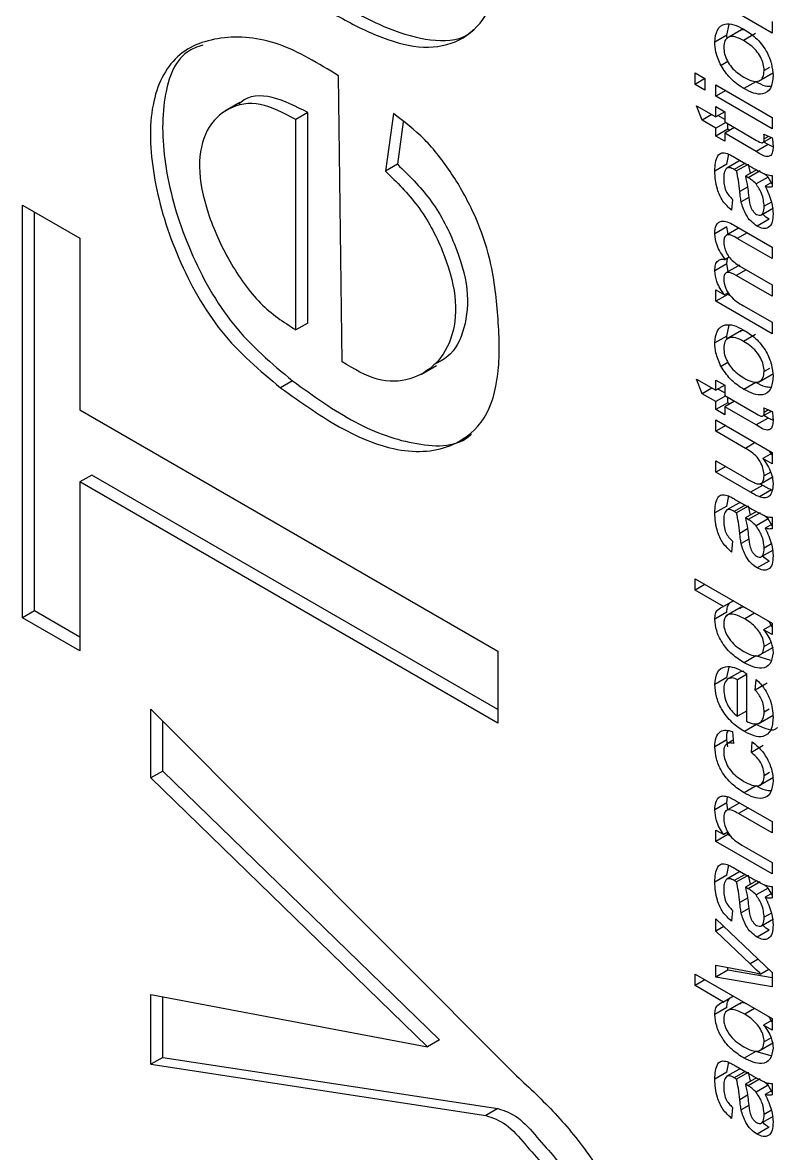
# Model space of a CAD drawing. Extents: x 75 to 2075, y 25 to 1460.
# Drawn here: x 1427.11 to 1456.37, y 919.7 to 963.53 of the extents above; entities that cross this region are included whole.
import ezdxf

# ---------------------------------------------------------------- set-up
doc = ezdxf.new("R2010")
doc.units = 0
doc.header["$LTSCALE"] = 5
doc.linetypes.add('SLD-KATı', pattern=[0])
doc.layers.get('0').update_dxf_attribs({"linetype": 'CONTINUOUS'})

msp = doc.modelspace()

# ---------------------------------------------------------------- linework, layer by layer
at = {"color": 7, "linetype": 'SLD-KATı'}
for p, q in [((1456.167, 963.129), (1453.987, 964.388)), ((1456.167, 963.571), (1456.167, 963.129)), ((1454.982, 963.254), (1454.401, 962.919)), ((1454.413, 963.045), (1454.501, 963.464)), ((1455.529, 963.106), (1455.064, 962.838)), ((1454.413, 963.045), (1453.948, 962.777)), ((1454.428, 962.91), (1454.413, 963.045)), ((1454.454, 962.021), (1454.188, 961.868)), ((1456.063, 961.789), (1455.861, 961.673)), ((1439.497, 950.379), (1439.361, 961.473)), ((1453.183, 961.583), (1453.566, 961.362)), ((1453.183, 961.141), (1453.183, 961.583)), ((1453.566, 961.362), (1453.183, 961.141)), ((1453.566, 961.362), (1453.566, 960.92)), ((1455.637, 961.259), (1456.218, 961.595)), ((1453.566, 960.92), (1453.183, 961.141)), ((1453.987, 961.119), (1456.167, 959.86)), ((1453.987, 960.677), (1453.987, 961.119)), ((1454.369, 960.898), (1453.987, 960.677)), ((1455.541, 961.244), (1455.077, 960.976)), ((1435.537, 960.431), (1434.956, 960.095)), ((1456.167, 959.419), (1453.987, 960.677)), ((1438.171, 960.046), (1437.706, 959.778)), ((1438.171, 951.888), (1438.171, 960.046)), ((1441.486, 960.006), (1441.181, 957.772)), ((1453.238, 960.314), (1453.987, 959.882)), ((1453.456, 959.747), (1453.238, 960.314)), ((1453.987, 960.28), (1454.331, 960.081)), ((1453.987, 959.882), (1453.987, 960.28)), ((1454.331, 960.081), (1453.987, 959.882)), ((1454.331, 960.081), (1454.331, 959.684)), ((1437.706, 951.619), (1437.706, 959.778)), ((1441.87, 959.686), (1441.646, 958.04)), ((1453.838, 959.968), (1453.456, 959.747)), ((1453.987, 959.441), (1453.456, 959.747)), ((1454.369, 959.661), (1453.987, 959.441)), ((1454.331, 959.778), (1454.069, 959.93)), ((1454.331, 959.684), (1455.568, 958.969)), ((1454.451, 959.4), (1454.451, 959.614)), ((1456.167, 959.86), (1456.167, 959.419)), ((1453.987, 959.131), (1453.987, 959.441)), ((1454.451, 959.4), (1453.987, 959.131)), ((1454.331, 958.933), (1453.987, 959.131)), ((1454.713, 959.463), (1454.331, 959.242)), ((1454.331, 959.242), (1454.331, 958.933)), ((1455.554, 958.536), (1454.331, 959.242)), ((1454.528, 959.355), (1454.451, 959.4)), ((1455.851, 959.203), (1456.172, 959.062)), ((1456.033, 959.124), (1455.861, 959.025)), ((1456.019, 958.804), (1455.554, 958.536)), ((1455.815, 958.886), (1456.143, 959.075)), ((1456.019, 958.804), (1455.846, 958.904)), ((1456.192, 958.724), (1456.019, 958.804)), ((1454.413, 958.045), (1454.49, 958.437)), ((1454.753, 958.291), (1455.22, 958.022)), ((1441.646, 958.04), (1441.181, 957.772)), ((1454.413, 958.045), (1453.948, 957.777)), ((1454.873, 958.159), (1454.408, 957.891)), ((1455.122, 958.079), (1454.701, 957.836)), ((1455.213, 958.026), (1454.79, 957.782)), ((1454.958, 958.173), (1454.873, 958.159)), ((1455.559, 957.831), (1455.134, 957.585)), ((1455.325, 957.695), (1455.255, 958.05)), ((1455.245, 957.519), (1455.134, 957.585)), ((1455.71, 957.787), (1455.245, 957.519)), ((1456.012, 957.547), (1455.548, 957.279)), ((1456.012, 957.547), (1455.866, 957.681)), ((1456.167, 957.277), (1456.012, 957.547)), ((1456.167, 957.608), (1456.167, 957.166)), ((1456.167, 957.343), (1455.899, 957.188)), ((1454.637, 956.68), (1454.599, 956.26)), ((1455.268, 956.759), (1454.97, 956.587)), ((1456.144, 956.576), (1455.861, 956.412)), ((1427.114, 956.463), (1429.337, 955.179)), ((1427.114, 940.46), (1427.114, 956.463)), ((1427.578, 940.729), (1427.578, 956.194)), ((1455.752, 956.082), (1456.217, 956.35)), ((1454.413, 955.616), (1453.948, 955.348)), ((1454.468, 955.333), (1454.413, 955.616)), ((1454.678, 955.69), (1456.167, 954.83)), ((1456.054, 955.913), (1455.589, 955.644)), ((1429.337, 955.179), (1429.337, 948.523)), ((1454.862, 955.561), (1454.397, 955.293)), ((1456.167, 954.389), (1454.819, 955.167)), ((1456.167, 954.83), (1456.167, 954.389)), ((1454.51, 954.442), (1454.353, 954.351)), ((1454.413, 954.183), (1454.44, 954.401)), ((1454.413, 954.183), (1453.948, 953.915)), ((1454.844, 954.098), (1454.379, 953.83)), ((1454.47, 953.882), (1454.413, 954.183)), ((1454.923, 954.091), (1456.167, 953.373)), ((1456.167, 952.931), (1454.776, 953.734)), ((1453.987, 953.174), (1454.327, 952.978)), ((1453.987, 952.732), (1453.987, 953.174)), ((1454.451, 953), (1453.987, 952.732)), ((1454.466, 953.058), (1454.327, 952.978)), ((1454.451, 953), (1454.451, 953.049)), ((1454.56, 952.938), (1454.451, 953)), ((1456.167, 953.373), (1456.167, 952.931)), ((1456.167, 951.474), (1453.987, 952.732)), ((1455.056, 952.556), (1456.167, 951.915)), ((1438.171, 951.888), (1437.706, 951.619)), ((1454.413, 951.384), (1454.501, 951.803)), ((1456.167, 951.915), (1456.167, 951.474)), ((1454.413, 951.384), (1453.948, 951.116)), ((1454.982, 951.593), (1454.401, 951.258)), ((1454.428, 951.249), (1454.413, 951.384)), ((1455.529, 951.445), (1455.064, 951.177)), ((1454.454, 950.36), (1454.188, 950.207)), ((1442.575, 949.909), (1443.156, 950.244)), ((1455.637, 949.598), (1456.218, 949.934)), ((1456.063, 950.128), (1455.861, 950.012)), ((1437.574, 949.65), (1437.109, 949.382)), ((1453.238, 949.713), (1453.987, 949.281)), ((1453.456, 949.146), (1453.238, 949.713)), ((1453.987, 949.679), (1454.331, 949.48)), ((1453.987, 949.281), (1453.987, 949.679)), ((1454.331, 949.48), (1453.987, 949.281)), ((1454.331, 949.48), (1454.331, 949.083)), ((1455.541, 949.583), (1455.077, 949.315)), ((1453.838, 949.367), (1453.456, 949.146)), ((1453.987, 948.84), (1453.456, 949.146)), ((1454.369, 949.06), (1453.987, 948.84)), ((1454.331, 949.177), (1454.069, 949.329)), ((1454.331, 949.083), (1455.568, 948.368)), ((1453.987, 948.53), (1453.987, 948.84)), ((1454.451, 948.799), (1453.987, 948.53)), ((1454.713, 948.862), (1454.331, 948.641)), ((1454.331, 948.641), (1454.331, 948.332)), ((1455.554, 947.935), (1454.331, 948.641)), ((1454.451, 948.799), (1454.451, 949.013)), ((1454.528, 948.755), (1454.451, 948.799)), ((1455.851, 948.602), (1456.172, 948.461)), ((1429.337, 948.523), (1445.539, 939.17)), ((1454.331, 948.332), (1453.987, 948.53)), ((1456.019, 948.203), (1455.554, 947.935)), ((1455.815, 948.285), (1456.143, 948.474)), ((1456.019, 948.203), (1455.846, 948.303)), ((1456.033, 948.523), (1455.861, 948.424)), ((1456.192, 948.123), (1456.019, 948.203)), ((1453.987, 948.133), (1456.167, 946.874)), ((1453.987, 947.691), (1453.987, 948.133)), ((1454.369, 947.912), (1453.987, 947.691)), ((1455.132, 947.03), (1453.987, 947.691)), ((1456.167, 946.844), (1455.811, 946.638)), ((1456.167, 946.772), (1456.058, 946.937)), ((1456.167, 946.874), (1456.167, 946.433)), ((1453.987, 946.543), (1455.172, 945.858)), ((1453.987, 946.101), (1453.987, 946.543)), ((1456.167, 946.433), (1455.811, 946.638)), ((1429.802, 945.994), (1429.337, 945.726)), ((1445.539, 936.91), (1429.802, 945.994)), ((1454.369, 946.322), (1453.987, 946.101)), ((1455.331, 945.325), (1453.987, 946.101)), ((1456.113, 946.108), (1455.861, 945.963)), ((1429.337, 945.726), (1429.337, 939.177)), ((1445.539, 936.373), (1429.337, 945.726)), ((1455.795, 945.593), (1455.331, 945.325)), ((1455.795, 945.593), (1455.699, 945.649)), ((1455.746, 945.672), (1456.211, 945.94)), ((1454.413, 944.794), (1454.49, 945.186)), ((1456.139, 945.42), (1455.674, 945.152)), ((1454.413, 944.794), (1453.948, 944.525)), ((1454.873, 944.908), (1454.408, 944.64)), ((1455.122, 944.827), (1454.701, 944.584)), ((1454.753, 945.04), (1455.22, 944.771)), ((1455.213, 944.775), (1454.79, 944.531)), ((1454.958, 944.922), (1454.873, 944.908)), ((1455.325, 944.444), (1455.255, 944.799)), ((1455.559, 944.579), (1455.134, 944.334)), ((1455.245, 944.268), (1455.134, 944.334)), ((1455.71, 944.536), (1455.245, 944.268)), ((1456.012, 944.296), (1455.548, 944.028)), ((1456.012, 944.296), (1455.866, 944.43)), ((1456.167, 944.026), (1456.012, 944.296)), ((1456.167, 944.357), (1456.167, 943.915)), ((1456.167, 944.091), (1455.899, 943.937)), ((1454.637, 943.429), (1454.599, 943.009)), ((1455.268, 943.508), (1454.97, 943.336)), ((1455.752, 942.831), (1456.217, 943.099)), ((1456.144, 943.324), (1455.861, 943.161)), ((1456.054, 942.662), (1455.589, 942.393)), ((1453.183, 941.971), (1456.167, 940.249)), ((1453.183, 941.529), (1453.183, 941.971)), ((1453.566, 941.75), (1453.183, 941.529)), ((1454.285, 940.893), (1453.183, 941.529)), ((1427.578, 940.729), (1427.114, 940.46)), ((1429.337, 939.713), (1427.578, 940.729)), ((1454.668, 941.114), (1454.285, 940.893)), ((1454.966, 940.867), (1454.385, 940.532)), ((1429.337, 939.177), (1427.114, 940.46)), ((1454.413, 940.675), (1453.948, 940.407)), ((1455.489, 940.64), (1455.107, 940.419)), ((1456.167, 940.187), (1455.838, 939.997)), ((1456.167, 939.807), (1455.838, 939.997)), ((1456.167, 940.249), (1456.167, 939.807)), ((1456.131, 939.506), (1455.861, 939.35)), ((1445.539, 939.17), (1445.539, 936.373)), ((1455.543, 938.981), (1455.079, 938.713)), ((1456.121, 938.808), (1455.543, 938.981)), ((1455.647, 938.993), (1456.228, 939.328)), ((1454.413, 938.147), (1454.502, 938.55)), ((1454.413, 938.147), (1453.948, 937.878)), ((1454.94, 938.372), (1454.476, 938.103)), ((1455.172, 938.261), (1454.828, 938.062)), ((1455.077, 938.394), (1454.94, 938.372)), ((1455.172, 938.303), (1455.172, 936.45)), ((1455.517, 937.66), (1455.555, 938.07)), ((1454.828, 936.649), (1454.828, 938.062)), ((1455.981, 937.928), (1455.517, 937.66)), ((1432.08, 936.916), (1446.169, 922.789)), ((1432.08, 934.252), (1432.08, 936.916)), ((1455.172, 936.847), (1454.828, 936.649)), ((1456.056, 936.917), (1455.861, 936.805)), ((1432.545, 934.521), (1432.545, 936.45)), ((1455.56, 936.321), (1455.095, 936.053)), ((1455.623, 936.352), (1456.204, 936.687)), ((1454.637, 936.052), (1454.675, 935.589)), ((1454.413, 935.728), (1453.948, 935.459)), ((1454.451, 935.457), (1454.413, 935.728)), ((1454.664, 935.718), (1454.424, 935.579)), ((1455.364, 935.235), (1455.402, 935.655)), ((1455.828, 935.504), (1455.364, 935.235)), ((1432.545, 934.521), (1432.08, 934.252)), ((1442.807, 923.828), (1432.08, 934.252)), ((1443.271, 924.096), (1432.545, 934.521)), ((1455.646, 933.942), (1456.227, 934.278)), ((1456.067, 934.46), (1455.861, 934.341)), ((1455.55, 933.942), (1455.085, 933.673)), ((1454.413, 933.289), (1453.948, 933.02)), ((1454.915, 933.286), (1454.353, 932.962)), ((1454.413, 933.289), (1454.445, 933.522)), ((1454.453, 933.02), (1454.413, 933.289)), ((1454.833, 933.333), (1456.167, 932.563)), ((1456.167, 932.121), (1454.865, 932.873)), ((1456.167, 932.563), (1456.167, 932.121)), ((1453.987, 932.232), (1454.291, 932.056)), ((1453.987, 931.79), (1453.987, 932.232)), ((1454.451, 932.058), (1453.987, 931.79)), ((1454.454, 932.15), (1454.291, 932.056)), ((1454.451, 932.058), (1454.451, 932.149)), ((1454.552, 932), (1454.451, 932.058)), ((1456.167, 930.531), (1453.987, 931.79)), ((1454.998, 931.648), (1456.167, 930.973)), ((1454.413, 930.482), (1454.49, 930.875)), ((1454.753, 930.729), (1455.22, 930.459)), ((1456.167, 930.973), (1456.167, 930.531)), ((1454.413, 930.482), (1453.948, 930.214)), ((1454.873, 930.597), (1454.408, 930.328)), ((1455.122, 930.516), (1454.701, 930.273)), ((1455.213, 930.464), (1454.79, 930.22)), ((1454.958, 930.61), (1454.873, 930.597)), ((1455.559, 930.268), (1455.134, 930.023)), ((1455.71, 930.225), (1455.245, 929.957)), ((1455.325, 930.133), (1455.255, 930.488)), ((1455.245, 929.957), (1455.134, 930.023)), ((1456.012, 929.985), (1455.548, 929.717)), ((1456.012, 929.985), (1455.866, 930.119)), ((1456.167, 929.78), (1455.899, 929.626)), ((1456.167, 929.715), (1456.012, 929.985)), ((1456.167, 930.045), (1456.167, 929.604)), ((1454.637, 929.118), (1454.599, 928.698)), ((1455.268, 929.196), (1454.97, 929.024)), ((1456.144, 929.013), (1455.861, 928.85)), ((1453.987, 928.786), (1456.167, 926.71)), ((1453.987, 928.319), (1453.987, 928.786)), ((1454.292, 928.495), (1453.987, 928.319)), ((1455.752, 928.519), (1456.217, 928.788)), ((1455.317, 927.046), (1453.987, 928.319)), ((1456.054, 928.35), (1455.589, 928.082)), ((1455.626, 927.225), (1455.317, 927.046)), ((1453.987, 927.001), (1455.293, 926.749)), ((1453.987, 926.534), (1453.987, 927.001)), ((1454.451, 926.802), (1453.987, 926.534)), ((1454.451, 926.802), (1454.451, 926.911)), ((1456.167, 926.5), (1454.451, 926.802)), ((1456.04, 926.83), (1455.732, 926.652)), ((1456.167, 926.71), (1456.167, 926.15)), ((1453.183, 926.644), (1456.167, 924.922)), ((1453.183, 926.202), (1453.183, 926.644)), ((1453.566, 926.423), (1453.183, 926.202)), ((1456.167, 926.15), (1453.987, 926.534)), ((1432.08, 925.854), (1442.807, 923.828)), ((1432.08, 923.153), (1432.08, 925.854)), ((1454.285, 925.566), (1453.183, 926.202)), ((1432.545, 923.421), (1432.545, 925.766)), ((1454.668, 925.787), (1454.285, 925.566)), ((1454.966, 925.54), (1454.385, 925.205)), ((1454.413, 925.348), (1453.948, 925.08)), ((1455.489, 925.313), (1455.107, 925.092)), ((1456.167, 924.922), (1456.167, 924.48)), ((1456.167, 924.86), (1455.838, 924.67)), ((1456.167, 924.48), (1455.838, 924.67)), ((1443.271, 924.096), (1442.807, 923.828)), ((1456.131, 924.179), (1455.861, 924.023)), ((1455.543, 923.654), (1455.079, 923.385)), ((1456.121, 923.481), (1455.543, 923.654)), ((1455.647, 923.666), (1456.228, 924.001)), ((1432.545, 923.421), (1432.08, 923.153)), ((1432.545, 923.421), (1445.534, 921.436)), ((1454.413, 922.841), (1454.49, 923.233)), ((1432.08, 923.153), (1445.069, 921.168)), ((1454.413, 922.841), (1453.948, 922.573)), ((1454.873, 922.955), (1454.408, 922.687)), ((1455.122, 922.875), (1454.701, 922.632)), ((1454.753, 923.087), (1455.22, 922.818)), ((1455.213, 922.822), (1454.79, 922.578)), ((1454.958, 922.969), (1454.873, 922.955)), ((1455.325, 922.492), (1455.255, 922.847)), ((1455.559, 922.627), (1455.134, 922.382)), ((1455.245, 922.315), (1455.134, 922.382)), ((1455.71, 922.584), (1455.245, 922.315)), ((1456.012, 922.343), (1455.548, 922.075)), ((1456.012, 922.343), (1455.866, 922.477)), ((1456.167, 922.073), (1456.012, 922.343)), ((1456.167, 922.404), (1456.167, 921.962)), ((1456.167, 922.139), (1455.899, 921.984)), ((1445.534, 921.436), (1445.069, 921.168)), ((1454.637, 921.476), (1454.599, 921.056)), ((1455.268, 921.555), (1454.97, 921.383)), ((1455.752, 920.878), (1456.217, 921.146)), ((1456.144, 921.372), (1455.861, 921.208)), ((1456.054, 920.709), (1455.589, 920.441))]:
    msp.add_line(p, q, dxfattribs=at)
at = {"color": 8, "linetype": 'SLD-KATı'}
for p, q in [((1455.216, 957.155), (1454.915, 956.982)), ((1455.201, 955.388), (1454.819, 955.167)), ((1455.159, 953.955), (1454.776, 953.734)), ((1455.514, 947.251), (1455.132, 947.03)), ((1455.216, 943.904), (1454.915, 943.73)), ((1455.248, 933.094), (1454.865, 932.873)), ((1455.216, 929.593), (1454.915, 929.419)), ((1455.216, 921.951), (1454.915, 921.778))]:
    msp.add_line(p, q, dxfattribs=at)
at = {"color": 7, "linetype": 'SLD-KATı'}
for points, knots in [([(1436.232, 978.163), (1435.507, 978.378), (1434.051, 978.811), (1432.561, 977.946), (1432.094, 976.256), (1432.044, 974.579), (1432.137, 972.517), (1433.01, 969.873), (1434.784, 967.158), (1436.977, 965.227), (1439.015, 963.929), (1440.864, 962.973), (1442.499, 962.487), (1443.943, 962.682), (1445.034, 963.557), (1445.666, 965.012), (1445.786, 966.887), (1445.453, 968.987), (1444.6, 971.384), (1443.069, 974.004), (1441.578, 975.132), (1440.831, 975.696)], [0, 0, 0, 0, 0.06225, 0.125087, 0.166163, 0.20824, 0.249754, 0.312267, 0.374879, 0.43763, 0.500185, 0.547, 0.593694, 0.640652, 0.687739, 0.734905, 0.781618, 0.828364, 0.875287, 0.937594, 1, 1, 1, 1]), ([(1433.848, 978.346), (1433.551, 978.226), (1432.874, 977.951), (1432.575, 976.497), (1432.504, 974.855), (1432.604, 972.782), (1433.474, 970.142), (1435.248, 967.427), (1437.442, 965.494), (1439.478, 964.201), (1441.334, 963.233), (1442.943, 962.788), (1444.089, 962.817), (1444.517, 963.193), (1444.599, 963.264)], [0, 0, 0, 0, 0.057682, 0.131186, 0.206483, 0.280773, 0.392639, 0.504683, 0.616976, 0.728917, 0.812694, 0.896252, 0.980282, 1, 1, 1, 1]), ([(1453.948, 962.777), (1453.966, 962.948), (1454, 963.29), (1454.306, 963.507), (1454.678, 963.48), (1454.924, 963.353), (1455.046, 963.29)], [0, 0, 0, 0, 0.279556, 0.5586, 0.778991, 1, 1, 1, 1]), ([(1455.118, 963.239), (1455.054, 963.252), (1454.978, 963.268), (1454.935, 963.221), (1454.929, 963.213)], [0, 0, 0, 0, 0.844887, 1, 1, 1, 1]), ([(1455.046, 963.29), (1455.209, 963.19), (1455.533, 962.991), (1455.941, 962.486), (1456.167, 961.936), (1456.192, 961.628), (1456.205, 961.474)], [0, 0, 0, 0, 0.2810332, 0.5595131, 0.779602, 1, 1, 1, 1]), ([(1439.361, 961.473), (1438.584, 961.944), (1436.988, 962.912), (1434.754, 963.08), (1432.893, 962.363), (1431.959, 960.299), (1432.118, 957.455), (1433.035, 954.413), (1434.739, 951.36), (1436.309, 950.05), (1437.109, 949.382)], [0, 0, 0, 0, 0.122563, 0.251742, 0.378282, 0.500186, 0.624578, 0.748934, 0.871905, 1, 1, 1, 1]), ([(1434.099, 962.665), (1433.885, 962.589), (1433.072, 962.301), (1432.452, 960.519), (1432.575, 957.736), (1433.501, 954.678), (1435.204, 951.629), (1436.773, 950.319), (1437.574, 949.65)], [0, 0, 0, 0, 0.065102, 0.248413, 0.435465, 0.622464, 0.807379, 1, 1, 1, 1]), ([(1454.188, 961.868), (1454.11, 962.043), (1453.969, 962.358), (1453.955, 962.649), (1453.948, 962.777)], [0, 0, 0, 0, 0.5590331, 1, 1, 1, 1]), ([(1455.064, 962.838), (1454.96, 962.893), (1454.753, 963.002), (1454.489, 962.999), (1454.319, 962.845), (1454.302, 962.667), (1454.293, 962.578)], [0, 0, 0, 0, 0.281064, 0.560316, 0.780174, 1, 1, 1, 1]), ([(1455.861, 961.673), (1455.855, 961.758), (1455.842, 961.929), (1455.724, 962.208), (1455.477, 962.572), (1455.234, 962.728), (1455.064, 962.838)], [0, 0, 0, 0, 0.187044, 0.373945, 0.560983, 1, 1, 1, 1]), ([(1454.293, 962.578), (1454.299, 962.494), (1454.311, 962.325), (1454.424, 962.048), (1454.667, 961.685), (1454.907, 961.528), (1455.076, 961.418)], [0, 0, 0, 0, 0.187137, 0.374025, 0.561097, 1, 1, 1, 1]), ([(1455.077, 960.976), (1454.889, 961.094), (1454.556, 961.304), (1454.3, 961.696), (1454.188, 961.868)], [0, 0, 0, 0, 0.560963, 1, 1, 1, 1]), ([(1455.076, 961.418), (1455.181, 961.363), (1455.391, 961.252), (1455.663, 961.243), (1455.834, 961.402), (1455.852, 961.582), (1455.861, 961.673)], [0, 0, 0, 0, 0.2811293, 0.560384, 0.7801589, 1, 1, 1, 1]), ([(1456.205, 961.474), (1456.188, 961.299), (1456.154, 960.949), (1455.838, 960.731), (1455.452, 960.78), (1455.202, 960.91), (1455.077, 960.976)], [0, 0, 0, 0, 0.279616, 0.558371, 0.778858, 1, 1, 1, 1]), ([(1456.117, 961.052), (1456.05, 961.054), (1455.87, 961.06), (1455.668, 961.173), (1455.541, 961.244)], [0, 0, 0, 0, 0.370549, 1, 1, 1, 1]), ([(1437.706, 959.778), (1437.235, 960.028), (1436.28, 960.534), (1435.06, 960.279), (1434.185, 959.465), (1433.853, 957.998), (1434.239, 956.13), (1435.082, 954.275), (1436.277, 952.547), (1437.235, 951.925), (1437.706, 951.619)], [0, 0, 0, 0, 0.122345, 0.248026, 0.37402, 0.496818, 0.622213, 0.751279, 0.877781, 1, 1, 1, 1]), ([(1438.171, 960.046), (1437.708, 960.284), (1436.77, 960.767), (1435.832, 960.714), (1435.526, 960.398), (1435.498, 960.369)], [0, 0, 0, 0, 0.4692362, 0.9512712, 1, 1, 1, 1]), ([(1437.109, 949.382), (1437.917, 948.804), (1439.535, 947.647), (1442.005, 946.729), (1443.955, 947.055), (1445.219, 948.254), (1445.651, 950.121), (1445.554, 952.287), (1445.31, 954.311), (1444.632, 956.177), (1443.782, 957.698), (1442.714, 959.083), (1441.896, 959.698), (1441.486, 960.006)], [0, 0, 0, 0, 0.124205, 0.248693, 0.375537, 0.470082, 0.562356, 0.656705, 0.749833, 0.811854, 0.874523, 0.937066, 1, 1, 1, 1]), ([(1455.861, 959.025), (1455.86, 959.057), (1455.859, 959.116), (1455.854, 959.177), (1455.851, 959.203)], [0, 0, 0, 0, 0.559965, 1, 1, 1, 1]), ([(1456.205, 958.732), (1456.203, 958.664), (1456.199, 958.528), (1456.129, 958.369), (1455.911, 958.304), (1455.701, 958.44), (1455.554, 958.536)], [0, 0, 0, 0, 0.187433, 0.373821, 0.559462, 1, 1, 1, 1]), ([(1455.568, 958.969), (1455.64, 958.922), (1455.73, 958.863), (1455.817, 958.882), (1455.857, 958.925), (1455.859, 958.985), (1455.861, 959.025)], [0, 0, 0, 0, 0.499596, 0.625239, 0.750354, 1, 1, 1, 1]), ([(1456.172, 959.062), (1456.182, 958.999), (1456.2, 958.886), (1456.204, 958.779), (1456.205, 958.732)], [0, 0, 0, 0, 0.560078, 1, 1, 1, 1]), ([(1453.948, 957.777), (1453.959, 958.001), (1453.974, 958.313), (1454.202, 958.511), (1454.352, 958.476), (1454.427, 958.458)], [0, 0, 0, 0, 0.559253, 0.779195, 1, 1, 1, 1]), ([(1454.427, 958.458), (1454.487, 958.431), (1454.596, 958.382), (1454.705, 958.319), (1454.753, 958.291)], [0, 0, 0, 0, 0.5598174, 1, 1, 1, 1]), ([(1441.646, 958.04), (1442.082, 957.616), (1442.964, 956.759), (1443.911, 954.981), (1444.444, 953.162), (1444.294, 951.616), (1443.781, 950.636), (1443.246, 950.371), (1443.058, 950.278)], [0, 0, 0, 0, 0.17775, 0.359235, 0.538131, 0.715484, 0.900013, 1, 1, 1, 1]), ([(1454.408, 957.891), (1454.368, 957.834), (1454.297, 957.733), (1454.294, 957.57), (1454.293, 957.498)], [0, 0, 0, 0, 0.557871, 1, 1, 1, 1]), ([(1454.701, 957.836), (1454.64, 957.869), (1454.531, 957.93), (1454.445, 957.903), (1454.408, 957.891)], [0, 0, 0, 0, 0.561903, 1, 1, 1, 1]), ([(1454.79, 957.782), (1454.773, 957.792), (1454.744, 957.81), (1454.714, 957.828), (1454.701, 957.836)], [0, 0, 0, 0, 0.560023, 1, 1, 1, 1]), ([(1455.22, 958.022), (1455.329, 957.959), (1455.509, 957.856), (1455.759, 957.721), (1455.971, 957.627), (1456.102, 957.614), (1456.167, 957.608)], [0, 0, 0, 0, 0.340206, 0.560339, 0.780175, 1, 1, 1, 1]), ([(1441.181, 957.772), (1441.618, 957.348), (1442.499, 956.491), (1443.447, 954.712), (1443.976, 952.897), (1443.838, 951.333), (1443.183, 950.24), (1442.175, 949.644), (1440.902, 949.553), (1439.961, 950.106), (1439.497, 950.379)], [0, 0, 0, 0, 0.122507, 0.24759, 0.370887, 0.493121, 0.620301, 0.750041, 0.876909, 1, 1, 1, 1]), ([(1454.599, 956.26), (1454.48, 956.369), (1454.243, 956.587), (1453.979, 957.175), (1453.96, 957.548), (1453.948, 957.777)], [0, 0, 0, 0, 0.28043, 0.559303, 1, 1, 1, 1]), ([(1454.293, 957.498), (1454.295, 957.422), (1454.299, 957.269), (1454.356, 957.028), (1454.491, 956.822), (1454.588, 956.727), (1454.637, 956.68)], [0, 0, 0, 0, 0.280855, 0.559751, 0.7795, 1, 1, 1, 1]), ([(1454.915, 956.982), (1454.9, 957.128), (1454.873, 957.39), (1454.815, 957.662), (1454.79, 957.782)], [0, 0, 0, 0, 0.560185, 1, 1, 1, 1]), ([(1455.134, 957.585), (1455.164, 957.446), (1455.217, 957.197), (1455.242, 956.958), (1455.253, 956.852)], [0, 0, 0, 0, 0.55976, 1, 1, 1, 1]), ([(1455.548, 957.279), (1455.493, 957.334), (1455.395, 957.431), (1455.291, 957.492), (1455.245, 957.519)], [0, 0, 0, 0, 0.558995, 1, 1, 1, 1]), ([(1454.97, 956.587), (1454.958, 956.661), (1454.935, 956.795), (1454.921, 956.925), (1454.915, 956.982)], [0, 0, 0, 0, 0.559918, 1, 1, 1, 1]), ([(1455.861, 956.412), (1455.844, 956.577), (1455.815, 956.872), (1455.629, 957.155), (1455.548, 957.279)], [0, 0, 0, 0, 0.559758, 1, 1, 1, 1]), ([(1455.899, 957.188), (1455.996, 956.981), (1456.17, 956.612), (1456.194, 956.265), (1456.205, 956.113)], [0, 0, 0, 0, 0.559971, 1, 1, 1, 1]), ([(1456.167, 957.166), (1456.121, 957.158), (1456.038, 957.143), (1455.942, 957.174), (1455.899, 957.188)], [0, 0, 0, 0, 0.559697, 1, 1, 1, 1]), ([(1455.589, 955.644), (1455.509, 955.701), (1455.348, 955.813), (1455.097, 956.151), (1455.019, 956.422), (1454.97, 956.587)], [0, 0, 0, 0, 0.280458, 0.560983, 1, 1, 1, 1]), ([(1455.253, 956.852), (1455.265, 956.72), (1455.279, 956.554), (1455.356, 956.343), (1455.414, 956.242), (1455.486, 956.154), (1455.54, 956.117), (1455.567, 956.099)], [0, 0, 0, 0, 0.50028, 0.625326, 0.750269, 0.875147, 1, 1, 1, 1]), ([(1455.567, 956.099), (1455.603, 956.083), (1455.675, 956.051), (1455.763, 956.078), (1455.849, 956.18), (1455.856, 956.317), (1455.861, 956.412)], [0, 0, 0, 0, 0.186565, 0.373467, 0.560613, 1, 1, 1, 1]), ([(1456.205, 956.113), (1456.199, 956.001), (1456.188, 955.778), (1456.043, 955.575), (1455.824, 955.532), (1455.667, 955.607), (1455.589, 955.644)], [0, 0, 0, 0, 0.280815, 0.55969, 0.779696, 1, 1, 1, 1]), ([(1456.054, 955.913), (1455.969, 955.962), (1455.881, 956.014), (1455.811, 956.109), (1455.807, 956.114)], [0, 0, 0, 0, 0.952735, 1, 1, 1, 1]), ([(1453.948, 955.348), (1453.956, 955.466), (1453.972, 955.701), (1454.171, 955.865), (1454.43, 955.821), (1454.595, 955.734), (1454.678, 955.69)], [0, 0, 0, 0, 0.2803171, 0.5582261, 0.7787147, 1, 1, 1, 1]), ([(1454.353, 954.351), (1454.227, 954.533), (1454.003, 954.858), (1453.965, 955.198), (1453.948, 955.348)], [0, 0, 0, 0, 0.5600185, 1, 1, 1, 1]), ([(1454.819, 955.167), (1454.689, 955.245), (1454.527, 955.342), (1454.381, 955.29), (1454.31, 955.213), (1454.3, 955.111), (1454.293, 955.043)], [0, 0, 0, 0, 0.499043, 0.624568, 0.750308, 1, 1, 1, 1]), ([(1454.293, 955.043), (1454.297, 954.974), (1454.306, 954.836), (1454.393, 954.61), (1454.586, 954.307), (1454.784, 954.18), (1454.923, 954.091)], [0, 0, 0, 0, 0.187283, 0.374334, 0.56118, 1, 1, 1, 1]), ([(1453.948, 953.915), (1453.953, 953.995), (1453.961, 954.155), (1454.057, 954.308), (1454.195, 954.372), (1454.3, 954.358), (1454.353, 954.351)], [0, 0, 0, 0, 0.280176, 0.559511, 0.779663, 1, 1, 1, 1]), ([(1454.327, 952.978), (1454.268, 953.058), (1454.15, 953.218), (1453.988, 953.549), (1453.963, 953.777), (1453.948, 953.915)], [0, 0, 0, 0, 0.28095, 0.561784, 1, 1, 1, 1]), ([(1454.776, 953.734), (1454.657, 953.796), (1454.507, 953.874), (1454.367, 953.831), (1454.304, 953.752), (1454.297, 953.655), (1454.293, 953.589)], [0, 0, 0, 0, 0.498516, 0.624134, 0.749636, 1, 1, 1, 1]), ([(1454.921, 954.11), (1454.915, 954.113), (1454.884, 954.125), (1454.862, 954.109), (1454.845, 954.096)], [0, 0, 0, 0, 0.187817, 1, 1, 1, 1]), ([(1454.293, 953.589), (1454.305, 953.481), (1454.325, 953.319), (1454.434, 953.094), (1454.652, 952.796), (1454.877, 952.663), (1455.056, 952.556)], [0, 0, 0, 0, 0.249225, 0.374862, 0.500555, 1, 1, 1, 1]), ([(1453.948, 951.116), (1453.966, 951.287), (1454, 951.629), (1454.306, 951.846), (1454.678, 951.819), (1454.924, 951.692), (1455.046, 951.629)], [0, 0, 0, 0, 0.279556, 0.5586, 0.778991, 1, 1, 1, 1]), ([(1455.064, 951.177), (1454.96, 951.232), (1454.753, 951.341), (1454.489, 951.338), (1454.319, 951.184), (1454.302, 951.006), (1454.293, 950.917)], [0, 0, 0, 0, 0.281064, 0.560316, 0.780174, 1, 1, 1, 1]), ([(1455.118, 951.578), (1455.054, 951.591), (1454.978, 951.607), (1454.935, 951.56), (1454.929, 951.552)], [0, 0, 0, 0, 0.844887, 1, 1, 1, 1]), ([(1455.046, 951.629), (1455.209, 951.529), (1455.533, 951.33), (1455.941, 950.825), (1456.167, 950.275), (1456.192, 949.967), (1456.205, 949.813)], [0, 0, 0, 0, 0.281033, 0.559513, 0.779602, 1, 1, 1, 1]), ([(1454.188, 950.207), (1454.11, 950.382), (1453.969, 950.697), (1453.955, 950.988), (1453.948, 951.116)], [0, 0, 0, 0, 0.559033, 1, 1, 1, 1]), ([(1454.293, 950.917), (1454.299, 950.833), (1454.311, 950.664), (1454.424, 950.387), (1454.667, 950.024), (1454.907, 949.867), (1455.076, 949.757)], [0, 0, 0, 0, 0.187137, 0.374025, 0.561097, 1, 1, 1, 1]), ([(1455.861, 950.012), (1455.855, 950.097), (1455.842, 950.268), (1455.724, 950.547), (1455.477, 950.911), (1455.234, 951.067), (1455.064, 951.177)], [0, 0, 0, 0, 0.187044, 0.373945, 0.560983, 1, 1, 1, 1]), ([(1455.077, 949.315), (1454.889, 949.433), (1454.556, 949.643), (1454.3, 950.035), (1454.188, 950.207)], [0, 0, 0, 0, 0.560963, 1, 1, 1, 1]), ([(1455.076, 949.757), (1455.181, 949.702), (1455.391, 949.591), (1455.663, 949.582), (1455.834, 949.741), (1455.852, 949.921), (1455.861, 950.012)], [0, 0, 0, 0, 0.281129, 0.560384, 0.780159, 1, 1, 1, 1]), ([(1437.574, 949.65), (1438.386, 949.066), (1440.011, 947.897), (1442.421, 947.068), (1444.01, 947.076), (1444.504, 947.582), (1444.514, 947.592)], [0, 0, 0, 0, 0.328531, 0.657809, 0.993319, 1, 1, 1, 1]), ([(1456.205, 949.813), (1456.188, 949.638), (1456.154, 949.288), (1455.838, 949.07), (1455.452, 949.119), (1455.202, 949.249), (1455.077, 949.315)], [0, 0, 0, 0, 0.279616, 0.558371, 0.778858, 1, 1, 1, 1]), ([(1456.117, 949.391), (1456.05, 949.393), (1455.87, 949.399), (1455.668, 949.512), (1455.541, 949.583)], [0, 0, 0, 0, 0.370549, 1, 1, 1, 1]), ([(1455.861, 948.424), (1455.86, 948.457), (1455.859, 948.515), (1455.854, 948.576), (1455.851, 948.602)], [0, 0, 0, 0, 0.559965, 1, 1, 1, 1]), ([(1455.568, 948.368), (1455.64, 948.321), (1455.73, 948.262), (1455.817, 948.281), (1455.857, 948.324), (1455.859, 948.384), (1455.861, 948.424)], [0, 0, 0, 0, 0.499596, 0.625239, 0.750354, 1, 1, 1, 1]), ([(1456.172, 948.461), (1456.182, 948.398), (1456.2, 948.285), (1456.204, 948.178), (1456.205, 948.131)], [0, 0, 0, 0, 0.560078, 1, 1, 1, 1]), ([(1456.205, 948.131), (1456.203, 948.063), (1456.199, 947.927), (1456.129, 947.768), (1455.911, 947.703), (1455.701, 947.839), (1455.554, 947.935)], [0, 0, 0, 0, 0.1874327, 0.3738211, 0.5594622, 1, 1, 1, 1]), ([(1455.861, 945.963), (1455.854, 946.042), (1455.841, 946.2), (1455.745, 946.458), (1455.518, 946.802), (1455.291, 946.936), (1455.132, 947.03)], [0, 0, 0, 0, 0.1871115, 0.3742532, 0.5608343, 1, 1, 1, 1]), ([(1455.811, 946.638), (1455.935, 946.456), (1456.157, 946.13), (1456.191, 945.793), (1456.205, 945.645)], [0, 0, 0, 0, 0.559466, 1, 1, 1, 1]), ([(1455.555, 945.663), (1455.604, 945.654), (1455.703, 945.636), (1455.835, 945.726), (1455.851, 945.873), (1455.861, 945.963)], [0, 0, 0, 0, 0.280864, 0.561194, 1, 1, 1, 1]), ([(1455.172, 945.858), (1455.244, 945.816), (1455.372, 945.742), (1455.499, 945.687), (1455.555, 945.663)], [0, 0, 0, 0, 0.560241, 1, 1, 1, 1]), ([(1456.205, 945.645), (1456.197, 945.547), (1456.181, 945.35), (1456.063, 945.156), (1455.879, 945.094), (1455.742, 945.133), (1455.674, 945.152)], [0, 0, 0, 0, 0.280286, 0.560186, 0.779607, 1, 1, 1, 1]), ([(1456.139, 945.42), (1456.075, 945.448), (1455.961, 945.498), (1455.846, 945.564), (1455.795, 945.593)], [0, 0, 0, 0, 0.559839, 1, 1, 1, 1]), ([(1453.948, 944.525), (1453.959, 944.749), (1453.974, 945.062), (1454.202, 945.26), (1454.352, 945.225), (1454.427, 945.207)], [0, 0, 0, 0, 0.559253, 0.779195, 1, 1, 1, 1]), ([(1454.427, 945.207), (1454.487, 945.18), (1454.596, 945.131), (1454.705, 945.068), (1454.753, 945.04)], [0, 0, 0, 0, 0.559817, 1, 1, 1, 1]), ([(1455.674, 945.152), (1455.61, 945.18), (1455.496, 945.23), (1455.381, 945.296), (1455.331, 945.325)], [0, 0, 0, 0, 0.559839, 1, 1, 1, 1]), ([(1454.701, 944.584), (1454.64, 944.618), (1454.531, 944.678), (1454.445, 944.651), (1454.408, 944.64)], [0, 0, 0, 0, 0.561903, 1, 1, 1, 1]), ([(1455.22, 944.771), (1455.329, 944.708), (1455.509, 944.605), (1455.759, 944.47), (1455.971, 944.376), (1456.102, 944.363), (1456.167, 944.357)], [0, 0, 0, 0, 0.340206, 0.560339, 0.780175, 1, 1, 1, 1]), ([(1454.599, 943.009), (1454.48, 943.118), (1454.243, 943.336), (1453.979, 943.924), (1453.96, 944.297), (1453.948, 944.525)], [0, 0, 0, 0, 0.28043, 0.559303, 1, 1, 1, 1]), ([(1454.408, 944.64), (1454.368, 944.583), (1454.297, 944.481), (1454.294, 944.319), (1454.293, 944.247)], [0, 0, 0, 0, 0.5578706, 1, 1, 1, 1]), ([(1454.293, 944.247), (1454.295, 944.171), (1454.299, 944.018), (1454.356, 943.777), (1454.491, 943.571), (1454.588, 943.476), (1454.637, 943.429)], [0, 0, 0, 0, 0.280855, 0.559751, 0.7795, 1, 1, 1, 1]), ([(1454.79, 944.531), (1454.773, 944.541), (1454.744, 944.559), (1454.714, 944.577), (1454.701, 944.584)], [0, 0, 0, 0, 0.560023, 1, 1, 1, 1]), ([(1454.915, 943.73), (1454.9, 943.877), (1454.873, 944.139), (1454.815, 944.411), (1454.79, 944.531)], [0, 0, 0, 0, 0.560185, 1, 1, 1, 1]), ([(1455.134, 944.334), (1455.164, 944.195), (1455.217, 943.946), (1455.242, 943.706), (1455.253, 943.601)], [0, 0, 0, 0, 0.55976, 1, 1, 1, 1]), ([(1455.548, 944.028), (1455.493, 944.082), (1455.395, 944.18), (1455.291, 944.241), (1455.245, 944.268)], [0, 0, 0, 0, 0.558995, 1, 1, 1, 1]), ([(1455.861, 943.161), (1455.844, 943.326), (1455.815, 943.621), (1455.629, 943.904), (1455.548, 944.028)], [0, 0, 0, 0, 0.559758, 1, 1, 1, 1]), ([(1455.899, 943.937), (1455.996, 943.73), (1456.17, 943.361), (1456.194, 943.014), (1456.205, 942.862)], [0, 0, 0, 0, 0.559971, 1, 1, 1, 1]), ([(1456.167, 943.915), (1456.121, 943.906), (1456.038, 943.892), (1455.942, 943.923), (1455.899, 943.937)], [0, 0, 0, 0, 0.559697, 1, 1, 1, 1]), ([(1454.97, 943.336), (1454.958, 943.41), (1454.935, 943.544), (1454.921, 943.673), (1454.915, 943.73)], [0, 0, 0, 0, 0.559918, 1, 1, 1, 1]), ([(1455.589, 942.393), (1455.509, 942.449), (1455.348, 942.562), (1455.097, 942.9), (1455.019, 943.17), (1454.97, 943.336)], [0, 0, 0, 0, 0.280458, 0.560983, 1, 1, 1, 1]), ([(1455.253, 943.601), (1455.265, 943.469), (1455.279, 943.303), (1455.356, 943.092), (1455.414, 942.991), (1455.486, 942.903), (1455.54, 942.866), (1455.567, 942.847)], [0, 0, 0, 0, 0.50028, 0.625326, 0.750269, 0.875147, 1, 1, 1, 1]), ([(1455.567, 942.847), (1455.603, 942.831), (1455.675, 942.8), (1455.763, 942.827), (1455.849, 942.929), (1455.856, 943.066), (1455.861, 943.161)], [0, 0, 0, 0, 0.186565, 0.373467, 0.560613, 1, 1, 1, 1]), ([(1456.205, 942.862), (1456.199, 942.75), (1456.188, 942.526), (1456.043, 942.324), (1455.824, 942.281), (1455.667, 942.356), (1455.589, 942.393)], [0, 0, 0, 0, 0.280815, 0.55969, 0.779696, 1, 1, 1, 1]), ([(1456.054, 942.662), (1455.969, 942.711), (1455.881, 942.763), (1455.811, 942.858), (1455.807, 942.863)], [0, 0, 0, 0, 0.952735, 1, 1, 1, 1]), ([(1453.948, 940.407), (1453.953, 940.481), (1453.963, 940.628), (1454.071, 940.817), (1454.204, 940.864), (1454.285, 940.893)], [0, 0, 0, 0, 0.280563, 0.560896, 1, 1, 1, 1]), ([(1454.413, 940.675), (1454.417, 940.751), (1454.424, 940.894), (1454.488, 940.985), (1454.519, 941.028)], [0, 0, 0, 0, 0.52443, 1, 1, 1, 1]), ([(1455.169, 940.825), (1455.12, 940.848), (1455.018, 940.898), (1454.953, 940.843), (1454.919, 940.813)], [0, 0, 0, 0, 0.473717, 1, 1, 1, 1]), ([(1455.079, 938.713), (1454.927, 938.812), (1454.624, 939.01), (1454.232, 939.455), (1453.989, 939.97), (1453.962, 940.262), (1453.948, 940.407)], [0, 0, 0, 0, 0.280962, 0.56044, 0.780127, 1, 1, 1, 1]), ([(1455.107, 940.419), (1454.916, 940.518), (1454.63, 940.667), (1454.381, 940.544), (1454.303, 940.393), (1454.296, 940.289), (1454.293, 940.237)], [0, 0, 0, 0, 0.498965, 0.748684, 0.874281, 1, 1, 1, 1]), ([(1455.861, 939.35), (1455.854, 939.43), (1455.84, 939.589), (1455.722, 939.846), (1455.488, 940.175), (1455.264, 940.318), (1455.107, 940.419)], [0, 0, 0, 0, 0.186719, 0.373542, 0.560525, 1, 1, 1, 1]), ([(1456.167, 940.126), (1456.123, 940.205), (1456.077, 940.287), (1456.016, 940.336), (1456.013, 940.338)], [0, 0, 0, 0, 0.955698, 1, 1, 1, 1]), ([(1454.293, 940.237), (1454.296, 940.184), (1454.302, 940.076), (1454.376, 939.843), (1454.617, 939.447), (1454.894, 939.271), (1455.078, 939.155)], [0, 0, 0, 0, 0.125718, 0.25135, 0.501025, 1, 1, 1, 1]), ([(1455.838, 939.997), (1455.896, 939.922), (1456.011, 939.772), (1456.17, 939.456), (1456.192, 939.239), (1456.205, 939.106)], [0, 0, 0, 0, 0.281116, 0.561725, 1, 1, 1, 1]), ([(1455.078, 939.155), (1455.179, 939.101), (1455.38, 938.994), (1455.643, 938.973), (1455.826, 939.096), (1455.849, 939.266), (1455.861, 939.35)], [0, 0, 0, 0, 0.281206, 0.560839, 0.780812, 1, 1, 1, 1]), ([(1456.205, 939.106), (1456.181, 938.947), (1456.131, 938.628), (1455.706, 938.428), (1455.317, 938.605), (1455.079, 938.713)], [0, 0, 0, 0, 0.279615, 0.559901, 1, 1, 1, 1]), ([(1453.948, 937.878), (1453.967, 938.051), (1454.003, 938.395), (1454.323, 938.599), (1454.703, 938.554), (1454.951, 938.426), (1455.074, 938.362)], [0, 0, 0, 0, 0.2793662, 0.5583982, 0.7788851, 1, 1, 1, 1]), ([(1454.476, 938.103), (1454.415, 938.05), (1454.308, 937.955), (1454.297, 937.763), (1454.293, 937.678)], [0, 0, 0, 0, 0.558512, 1, 1, 1, 1]), ([(1454.828, 938.062), (1454.755, 938.093), (1454.626, 938.147), (1454.521, 938.117), (1454.476, 938.103)], [0, 0, 0, 0, 0.560674, 1, 1, 1, 1]), ([(1455.074, 938.362), (1455.093, 938.351), (1455.125, 938.331), (1455.158, 938.312), (1455.172, 938.303)], [0, 0, 0, 0, 0.5599987, 1, 1, 1, 1]), ([(1455.555, 938.07), (1455.664, 937.958), (1455.881, 937.734), (1456.159, 937.187), (1456.188, 936.822), (1456.205, 936.599)], [0, 0, 0, 0, 0.280613, 0.560833, 1, 1, 1, 1]), ([(1455.095, 936.053), (1454.934, 936.157), (1454.611, 936.365), (1454.213, 936.874), (1453.98, 937.42), (1453.959, 937.726), (1453.948, 937.878)], [0, 0, 0, 0, 0.2807476, 0.5597747, 0.7796663, 1, 1, 1, 1]), ([(1454.293, 937.678), (1454.3, 937.575), (1454.314, 937.37), (1454.447, 937.056), (1454.628, 936.8), (1454.762, 936.699), (1454.828, 936.649)], [0, 0, 0, 0, 0.28019, 0.559728, 0.779642, 1, 1, 1, 1]), ([(1455.861, 936.805), (1455.857, 936.883), (1455.85, 937.039), (1455.755, 937.354), (1455.607, 937.544), (1455.517, 937.66)], [0, 0, 0, 0, 0.281282, 0.561906, 1, 1, 1, 1]), ([(1455.172, 936.45), (1455.271, 936.407), (1455.468, 936.32), (1455.705, 936.368), (1455.841, 936.546), (1455.854, 936.719), (1455.861, 936.805)], [0, 0, 0, 0, 0.280633, 0.559687, 0.779661, 1, 1, 1, 1]), ([(1456.205, 936.599), (1456.191, 936.421), (1456.162, 936.066), (1455.857, 935.826), (1455.473, 935.858), (1455.221, 935.988), (1455.095, 936.053)], [0, 0, 0, 0, 0.279952, 0.558661, 0.778994, 1, 1, 1, 1]), ([(1456.373, 936.211), (1456.343, 936.18), (1456.239, 936.075), (1455.932, 936.135), (1455.684, 936.259), (1455.56, 936.321)], [0, 0, 0, 0, 0.167737, 0.583235, 1, 1, 1, 1]), ([(1453.948, 935.459), (1453.956, 935.586), (1453.972, 935.838), (1454.139, 936.063), (1454.378, 936.126), (1454.551, 936.077), (1454.637, 936.052)], [0, 0, 0, 0, 0.280267, 0.559439, 0.779535, 1, 1, 1, 1]), ([(1454.413, 935.728), (1454.409, 935.866), (1454.405, 936.007), (1454.464, 936.086), (1454.465, 936.087)], [0, 0, 0, 0, 0.985157, 1, 1, 1, 1]), ([(1455.085, 933.673), (1454.927, 933.776), (1454.611, 933.981), (1454.203, 934.465), (1453.985, 935.008), (1453.961, 935.309), (1453.948, 935.459)], [0, 0, 0, 0, 0.280838, 0.5596797, 0.7795794, 1, 1, 1, 1]), ([(1454.675, 935.589), (1454.616, 935.601), (1454.498, 935.625), (1454.371, 935.555), (1454.302, 935.427), (1454.296, 935.318), (1454.293, 935.263)], [0, 0, 0, 0, 0.280213, 0.559476, 0.779649, 1, 1, 1, 1]), ([(1455.402, 935.655), (1455.523, 935.552), (1455.765, 935.348), (1456.033, 934.924), (1456.184, 934.506), (1456.198, 934.274), (1456.205, 934.157)], [0, 0, 0, 0, 0.280202, 0.55951, 0.779586, 1, 1, 1, 1]), ([(1454.293, 935.263), (1454.298, 935.18), (1454.31, 935.012), (1454.422, 934.736), (1454.668, 934.379), (1454.907, 934.227), (1455.075, 934.121)], [0, 0, 0, 0, 0.187089, 0.37388, 0.56073, 1, 1, 1, 1]), ([(1455.861, 934.341), (1455.854, 934.431), (1455.84, 934.612), (1455.672, 934.972), (1455.481, 935.136), (1455.364, 935.235)], [0, 0, 0, 0, 0.280899, 0.560906, 1, 1, 1, 1]), ([(1455.075, 934.121), (1455.179, 934.066), (1455.385, 933.955), (1455.662, 933.92), (1455.836, 934.072), (1455.853, 934.251), (1455.861, 934.341)], [0, 0, 0, 0, 0.281276, 0.560536, 0.78011, 1, 1, 1, 1]), ([(1456.205, 934.157), (1456.189, 933.984), (1456.156, 933.637), (1455.837, 933.43), (1455.456, 933.479), (1455.209, 933.609), (1455.085, 933.673)], [0, 0, 0, 0, 0.279595, 0.558341, 0.778834, 1, 1, 1, 1]), ([(1456.12, 933.75), (1456.053, 933.753), (1455.874, 933.76), (1455.675, 933.871), (1455.55, 933.942)], [0, 0, 0, 0, 0.371022, 1, 1, 1, 1]), ([(1453.948, 933.02), (1453.956, 933.119), (1453.97, 933.316), (1454.085, 933.515), (1454.272, 933.572), (1454.408, 933.535), (1454.476, 933.517)], [0, 0, 0, 0, 0.280216, 0.559971, 0.779636, 1, 1, 1, 1]), ([(1454.476, 933.517), (1454.542, 933.486), (1454.661, 933.432), (1454.78, 933.363), (1454.833, 933.333)], [0, 0, 0, 0, 0.559791, 1, 1, 1, 1]), ([(1454.291, 932.056), (1454.233, 932.141), (1454.118, 932.311), (1453.976, 932.654), (1453.959, 932.882), (1453.948, 933.02)], [0, 0, 0, 0, 0.280554, 0.560815, 1, 1, 1, 1]), ([(1454.865, 932.873), (1454.788, 932.917), (1454.635, 933.004), (1454.423, 933.036), (1454.309, 932.9), (1454.298, 932.766), (1454.293, 932.699)], [0, 0, 0, 0, 0.28168, 0.559785, 0.779587, 1, 1, 1, 1]), ([(1454.293, 932.699), (1454.298, 932.622), (1454.309, 932.468), (1454.4, 932.215), (1454.621, 931.877), (1454.842, 931.742), (1454.998, 931.648)], [0, 0, 0, 0, 0.187273, 0.374362, 0.56054, 1, 1, 1, 1]), ([(1453.948, 930.214), (1453.959, 930.438), (1453.974, 930.75), (1454.202, 930.949), (1454.352, 930.914), (1454.427, 930.896)], [0, 0, 0, 0, 0.559253, 0.779195, 1, 1, 1, 1]), ([(1454.427, 930.896), (1454.487, 930.869), (1454.596, 930.82), (1454.705, 930.757), (1454.753, 930.729)], [0, 0, 0, 0, 0.559817, 1, 1, 1, 1]), ([(1454.599, 928.698), (1454.48, 928.807), (1454.243, 929.024), (1453.979, 929.613), (1453.96, 929.986), (1453.948, 930.214)], [0, 0, 0, 0, 0.28043, 0.559303, 1, 1, 1, 1]), ([(1454.408, 930.328), (1454.368, 930.272), (1454.297, 930.17), (1454.294, 930.008), (1454.293, 929.936)], [0, 0, 0, 0, 0.557871, 1, 1, 1, 1]), ([(1454.701, 930.273), (1454.64, 930.307), (1454.531, 930.367), (1454.445, 930.34), (1454.408, 930.328)], [0, 0, 0, 0, 0.561903, 1, 1, 1, 1]), ([(1454.79, 930.22), (1454.773, 930.23), (1454.744, 930.248), (1454.714, 930.265), (1454.701, 930.273)], [0, 0, 0, 0, 0.560023, 1, 1, 1, 1]), ([(1454.915, 929.419), (1454.9, 929.566), (1454.873, 929.828), (1454.815, 930.1), (1454.79, 930.22)], [0, 0, 0, 0, 0.560185, 1, 1, 1, 1]), ([(1455.22, 930.459), (1455.329, 930.397), (1455.509, 930.294), (1455.759, 930.159), (1455.971, 930.065), (1456.102, 930.052), (1456.167, 930.045)], [0, 0, 0, 0, 0.340206, 0.560339, 0.780175, 1, 1, 1, 1]), ([(1454.293, 929.936), (1454.295, 929.86), (1454.299, 929.707), (1454.356, 929.465), (1454.491, 929.26), (1454.588, 929.165), (1454.637, 929.118)], [0, 0, 0, 0, 0.280855, 0.559751, 0.7795, 1, 1, 1, 1]), ([(1455.134, 930.023), (1455.164, 929.884), (1455.217, 929.635), (1455.242, 929.395), (1455.253, 929.29)], [0, 0, 0, 0, 0.55976, 1, 1, 1, 1]), ([(1455.548, 929.717), (1455.493, 929.771), (1455.395, 929.868), (1455.291, 929.93), (1455.245, 929.957)], [0, 0, 0, 0, 0.558995, 1, 1, 1, 1]), ([(1454.97, 929.024), (1454.958, 929.099), (1454.935, 929.232), (1454.921, 929.362), (1454.915, 929.419)], [0, 0, 0, 0, 0.559918, 1, 1, 1, 1]), ([(1455.861, 928.85), (1455.844, 929.015), (1455.815, 929.31), (1455.629, 929.592), (1455.548, 929.717)], [0, 0, 0, 0, 0.559758, 1, 1, 1, 1]), ([(1455.899, 929.626), (1455.996, 929.419), (1456.17, 929.049), (1456.194, 928.703), (1456.205, 928.55)], [0, 0, 0, 0, 0.5599714, 1, 1, 1, 1]), ([(1456.167, 929.604), (1456.121, 929.595), (1456.038, 929.58), (1455.942, 929.612), (1455.899, 929.626)], [0, 0, 0, 0, 0.559697, 1, 1, 1, 1]), ([(1455.589, 928.082), (1455.509, 928.138), (1455.348, 928.25), (1455.097, 928.588), (1455.019, 928.859), (1454.97, 929.024)], [0, 0, 0, 0, 0.280458, 0.560983, 1, 1, 1, 1]), ([(1455.253, 929.29), (1455.265, 929.157), (1455.279, 928.992), (1455.356, 928.78), (1455.414, 928.68), (1455.486, 928.592), (1455.54, 928.555), (1455.567, 928.536)], [0, 0, 0, 0, 0.50028, 0.625326, 0.750269, 0.875147, 1, 1, 1, 1]), ([(1455.567, 928.536), (1455.603, 928.52), (1455.675, 928.488), (1455.763, 928.516), (1455.849, 928.618), (1455.856, 928.754), (1455.861, 928.85)], [0, 0, 0, 0, 0.186565, 0.373467, 0.560613, 1, 1, 1, 1]), ([(1456.205, 928.55), (1456.199, 928.438), (1456.188, 928.215), (1456.043, 928.013), (1455.824, 927.97), (1455.667, 928.045), (1455.589, 928.082)], [0, 0, 0, 0, 0.280815, 0.55969, 0.779696, 1, 1, 1, 1]), ([(1456.054, 928.35), (1455.969, 928.4), (1455.881, 928.452), (1455.811, 928.547), (1455.807, 928.551)], [0, 0, 0, 0, 0.952735, 1, 1, 1, 1]), ([(1455.293, 926.749), (1455.374, 926.733), (1455.519, 926.706), (1455.667, 926.669), (1455.732, 926.652)], [0, 0, 0, 0, 0.559981, 1, 1, 1, 1]), ([(1455.732, 926.652), (1455.654, 926.724), (1455.514, 926.852), (1455.377, 926.987), (1455.317, 927.046)], [0, 0, 0, 0, 0.559986, 1, 1, 1, 1]), ([(1453.948, 925.08), (1453.953, 925.154), (1453.963, 925.301), (1454.071, 925.49), (1454.204, 925.537), (1454.285, 925.566)], [0, 0, 0, 0, 0.280563, 0.560896, 1, 1, 1, 1]), ([(1454.413, 925.348), (1454.417, 925.423), (1454.424, 925.567), (1454.488, 925.657), (1454.519, 925.701)], [0, 0, 0, 0, 0.52443, 1, 1, 1, 1]), ([(1455.169, 925.498), (1455.12, 925.521), (1455.018, 925.571), (1454.953, 925.515), (1454.919, 925.486)], [0, 0, 0, 0, 0.473717, 1, 1, 1, 1]), ([(1455.079, 923.385), (1454.927, 923.485), (1454.624, 923.683), (1454.232, 924.128), (1453.989, 924.643), (1453.962, 924.934), (1453.948, 925.08)], [0, 0, 0, 0, 0.280962, 0.56044, 0.780127, 1, 1, 1, 1]), ([(1455.107, 925.092), (1454.916, 925.191), (1454.63, 925.34), (1454.381, 925.217), (1454.303, 925.066), (1454.296, 924.962), (1454.293, 924.91)], [0, 0, 0, 0, 0.4989652, 0.7486843, 0.8742808, 1, 1, 1, 1]), ([(1455.861, 924.023), (1455.854, 924.103), (1455.84, 924.262), (1455.722, 924.519), (1455.488, 924.848), (1455.264, 924.991), (1455.107, 925.092)], [0, 0, 0, 0, 0.186719, 0.373542, 0.560525, 1, 1, 1, 1]), ([(1456.167, 924.799), (1456.123, 924.878), (1456.077, 924.96), (1456.016, 925.008), (1456.013, 925.01)], [0, 0, 0, 0, 0.955698, 1, 1, 1, 1]), ([(1454.293, 924.91), (1454.296, 924.857), (1454.302, 924.749), (1454.376, 924.516), (1454.617, 924.119), (1454.894, 923.944), (1455.078, 923.828)], [0, 0, 0, 0, 0.125718, 0.25135, 0.501025, 1, 1, 1, 1]), ([(1455.838, 924.67), (1455.896, 924.595), (1456.011, 924.445), (1456.17, 924.128), (1456.192, 923.912), (1456.205, 923.779)], [0, 0, 0, 0, 0.281116, 0.561725, 1, 1, 1, 1]), ([(1455.078, 923.828), (1455.179, 923.774), (1455.38, 923.667), (1455.643, 923.645), (1455.826, 923.769), (1455.849, 923.938), (1455.861, 924.023)], [0, 0, 0, 0, 0.281206, 0.560839, 0.780812, 1, 1, 1, 1]), ([(1456.205, 923.779), (1456.181, 923.62), (1456.131, 923.301), (1455.706, 923.101), (1455.317, 923.277), (1455.079, 923.385)], [0, 0, 0, 0, 0.279615, 0.559901, 1, 1, 1, 1]), ([(1453.948, 922.573), (1453.959, 922.797), (1453.974, 923.109), (1454.202, 923.307), (1454.352, 923.272), (1454.427, 923.255)], [0, 0, 0, 0, 0.559253, 0.779195, 1, 1, 1, 1]), ([(1454.427, 923.255), (1454.487, 923.227), (1454.596, 923.178), (1454.705, 923.115), (1454.753, 923.087)], [0, 0, 0, 0, 0.559817, 1, 1, 1, 1]), ([(1446.169, 922.789), (1446.675, 922.321), (1447.689, 921.381), (1448.988, 919.818), (1450.037, 918.171), (1450.438, 917.09), (1450.64, 916.543)], [0, 0, 0, 0, 0.279221, 0.559653, 0.777479, 1, 1, 1, 1]), ([(1455.22, 922.818), (1455.329, 922.755), (1455.509, 922.653), (1455.759, 922.517), (1455.971, 922.423), (1456.102, 922.41), (1456.167, 922.404)], [0, 0, 0, 0, 0.340206, 0.560339, 0.780175, 1, 1, 1, 1]), ([(1454.599, 921.056), (1454.48, 921.165), (1454.243, 921.383), (1453.979, 921.971), (1453.96, 922.344), (1453.948, 922.573)], [0, 0, 0, 0, 0.28043, 0.559303, 1, 1, 1, 1]), ([(1454.408, 922.687), (1454.368, 922.63), (1454.297, 922.529), (1454.294, 922.366), (1454.293, 922.295)], [0, 0, 0, 0, 0.557871, 1, 1, 1, 1]), ([(1454.293, 922.295), (1454.295, 922.218), (1454.299, 922.066), (1454.356, 921.824), (1454.491, 921.618), (1454.588, 921.524), (1454.637, 921.476)], [0, 0, 0, 0, 0.2808547, 0.5597509, 0.7794996, 1, 1, 1, 1]), ([(1454.701, 922.632), (1454.64, 922.666), (1454.531, 922.726), (1454.445, 922.699), (1454.408, 922.687)], [0, 0, 0, 0, 0.561903, 1, 1, 1, 1]), ([(1454.79, 922.578), (1454.773, 922.588), (1454.744, 922.606), (1454.714, 922.624), (1454.701, 922.632)], [0, 0, 0, 0, 0.560023, 1, 1, 1, 1]), ([(1454.915, 921.778), (1454.9, 921.924), (1454.873, 922.186), (1454.815, 922.459), (1454.79, 922.578)], [0, 0, 0, 0, 0.560185, 1, 1, 1, 1]), ([(1455.134, 922.382), (1455.164, 922.242), (1455.217, 921.993), (1455.242, 921.754), (1455.253, 921.648)], [0, 0, 0, 0, 0.55976, 1, 1, 1, 1]), ([(1455.548, 922.075), (1455.493, 922.13), (1455.395, 922.227), (1455.291, 922.288), (1455.245, 922.315)], [0, 0, 0, 0, 0.558995, 1, 1, 1, 1]), ([(1455.861, 921.208), (1455.844, 921.373), (1455.815, 921.668), (1455.629, 921.951), (1455.548, 922.075)], [0, 0, 0, 0, 0.559758, 1, 1, 1, 1]), ([(1455.899, 921.984), (1455.996, 921.777), (1456.17, 921.408), (1456.194, 921.061), (1456.205, 920.909)], [0, 0, 0, 0, 0.559971, 1, 1, 1, 1]), ([(1456.167, 921.962), (1456.121, 921.954), (1456.038, 921.939), (1455.942, 921.97), (1455.899, 921.984)], [0, 0, 0, 0, 0.559697, 1, 1, 1, 1]), ([(1445.534, 921.436), (1445.8, 921.347), (1446.329, 921.172), (1447.062, 920.313), (1447.801, 919.484), (1448.573, 918.493), (1448.92, 917.69), (1449.096, 917.283)], [0, 0, 0, 0, 0.187386, 0.372778, 0.560348, 0.776654, 1, 1, 1, 1]), ([(1454.97, 921.383), (1454.958, 921.458), (1454.935, 921.591), (1454.921, 921.721), (1454.915, 921.778)], [0, 0, 0, 0, 0.559918, 1, 1, 1, 1]), ([(1455.253, 921.648), (1455.265, 921.516), (1455.279, 921.35), (1455.356, 921.139), (1455.414, 921.038), (1455.486, 920.95), (1455.54, 920.913), (1455.567, 920.895)], [0, 0, 0, 0, 0.50028, 0.625326, 0.750269, 0.875147, 1, 1, 1, 1]), ([(1445.069, 921.168), (1445.335, 921.079), (1445.865, 920.903), (1446.597, 920.044), (1447.336, 919.215), (1448.109, 918.224), (1448.455, 917.422), (1448.632, 917.015)], [0, 0, 0, 0, 0.187386, 0.372778, 0.560348, 0.776654, 1, 1, 1, 1]), ([(1455.589, 920.441), (1455.509, 920.497), (1455.348, 920.609), (1455.097, 920.947), (1455.019, 921.218), (1454.97, 921.383)], [0, 0, 0, 0, 0.280458, 0.560983, 1, 1, 1, 1]), ([(1455.567, 920.895), (1455.603, 920.879), (1455.675, 920.847), (1455.763, 920.874), (1455.849, 920.976), (1455.856, 921.113), (1455.861, 921.208)], [0, 0, 0, 0, 0.186565, 0.373467, 0.560613, 1, 1, 1, 1]), ([(1456.205, 920.909), (1456.199, 920.797), (1456.188, 920.574), (1456.043, 920.371), (1455.824, 920.328), (1455.667, 920.403), (1455.589, 920.441)], [0, 0, 0, 0, 0.280815, 0.55969, 0.779696, 1, 1, 1, 1]), ([(1456.054, 920.709), (1455.969, 920.758), (1455.881, 920.81), (1455.811, 920.905), (1455.807, 920.91)], [0, 0, 0, 0, 0.952735, 1, 1, 1, 1])]:
    msp.add_open_spline(points, degree=3, knots=knots, dxfattribs=at)

doc.saveas('drawing.dxf')
